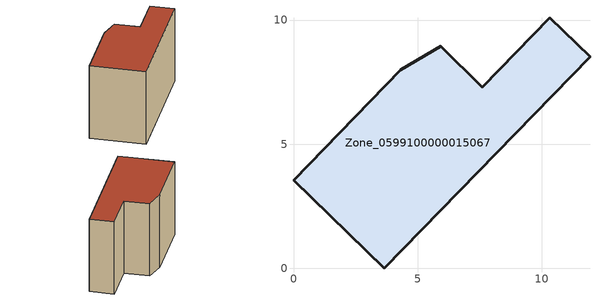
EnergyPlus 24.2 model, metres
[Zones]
Zone_0599100000015067
 floor ground (C_G): 4.31,8.01 5.92,8.94 7.61,7.3 10.32,10.1 11.94,8.53 3.66,0 0,3.56 z0
 wall outside (C_F): 11.94,8.53 10.32,10.1 7.61,7.3 5.92,8.94 4.31,8.01 0,3.56 3.66,0 11.94,8.53 z0:7.23
 roof outside (C_R): 5.92,8.94 4.31,8.01 0,3.56 3.66,0 11.94,8.53 10.32,10.1 7.61,7.3 z7.23
[BUILDING]
Pand.0599100000015067: North Axis=0; Terrain=City; Loads Convergence Tolerance Value=0.04; Temperature Convergence Tolerance Value=0.4; Solar Distribution=FullExterior; Maximum Number of Warmup Days=25; Minimum Number of Warmup Days=1
[Site:Location]
Rotterdam.The.Hague.AP_ZH_NLD Design_Conditions: Latitude=51.96; Longitude=4.45; Time Zone=1; Elevation=-4.5
[SITE:GROUNDTEMPERATURE:BUILDINGSURFACE]
18, 18, 18, 18, 18, 18, 18, 18, 18, 18, 18, 18
[MATERIAL] Thermal Absorptance=0.9; Solar Absorptance=0.7; Visible Absorptance=0.7
Name | Roughness | Thickness | Conductivity | Density | Specific Heat
G.TC.1946 | MediumSmooth | 0.15 | 1 | 540 | 1210
F.TC.1946 | Rough | 0.3 | 0.857143 | 1920 | 840
R.TC.1946 | MediumRough | 0.2 | 0.909091 | 1500 | 1000
[CONSTRUCTION]
C_G: G.TC.1946
C_F: F.TC.1946
C_R: R.TC.1946
[ZONE]
Zone_0599100000015067: Type=1; Multiplier=1; Ceiling Height=Autocalculate; Volume=Autocalculate; Floor Area=autocalculate; Part of Total Floor Area=Yes
[ZONEINFILTRATION:DESIGNFLOWRATE]
Infil_Zone_0599100000015067: Zone or ZoneList or Space or SpaceList=Zone_0599100000015067; Schedule=AlwaysOn; Design Flow Rate Calculation Method=Flow/Area; Flow Rate per Floor Area=0.003; Constant Term Coefficient=1; Temperature Term Coefficient=0; Velocity Term Coefficient=0; Velocity Squared Term Coefficient=0
[HVACTEMPLATE:ZONE:IDEALLOADSAIRSYSTEM]
Zone_0599100000015067: Maximum Heating Supply Air Temperature=50; Minimum Cooling Supply Air Temperature=13; Maximum Heating Supply Air Humidity Ratio=0.0156; Minimum Cooling Supply Air Humidity Ratio=0.0077; Heating Limit=NoLimit; Cooling Limit=NoLimit; Dehumidification Control Type=ConstantSensibleHeatRatio; Cooling Sensible Heat Ratio=0.7; Dehumidification Setpoint=60; Humidification Control Type=None; Humidification Setpoint=30; Outdoor Air Method=None; Outdoor Air Flow Rate per Person=0.00944; Outdoor Air Flow Rate per Zone Floor Area=0; Outdoor Air Flow Rate per Zone=0; Demand Controlled Ventilation Type=None; Outdoor Air Economizer Type=NoEconomizer; Heat Recovery Type=None; Sensible Heat Recovery Effectiveness=0.7; Latent Heat Recovery Effectiveness=0.65
[ZONECONTROL:THERMOSTAT]
ThermostatControl_Zone_0599100000015067: Zone or ZoneList=Zone_0599100000015067; Control Type Schedule=DualSetpointControlType; Control 1=Thermostat_Zone_0599100000015067; Temperature Difference Between Cutout And Setpoint=0
[THERMOSTATSETPOINT:DUALSETPOINT]
Thermostat_Zone_0599100000015067: Heating Setpoint Temperature Schedule=HeatingSetpoint_Zone_0599100000015067; Cooling Setpoint Temperature Schedule=CoolingSetpoint_Zone_0599100000015067
[SCHEDULE:COMPACT]
HeatingSetpoint_Zone_0599100000015067: Through: 12/31, For: AllDays, Until: 24:00, 21
CoolingSetpoint_Zone_0599100000015067: Through: 12/31, For: AllDays, Until: 24:00, 24
DualSetpointControlType: Through: 12/31, For: AllDays, Until: 24:00, 4
AlwaysOn: Through: 12/31, For: AllDays, Until: 24:00, 1
